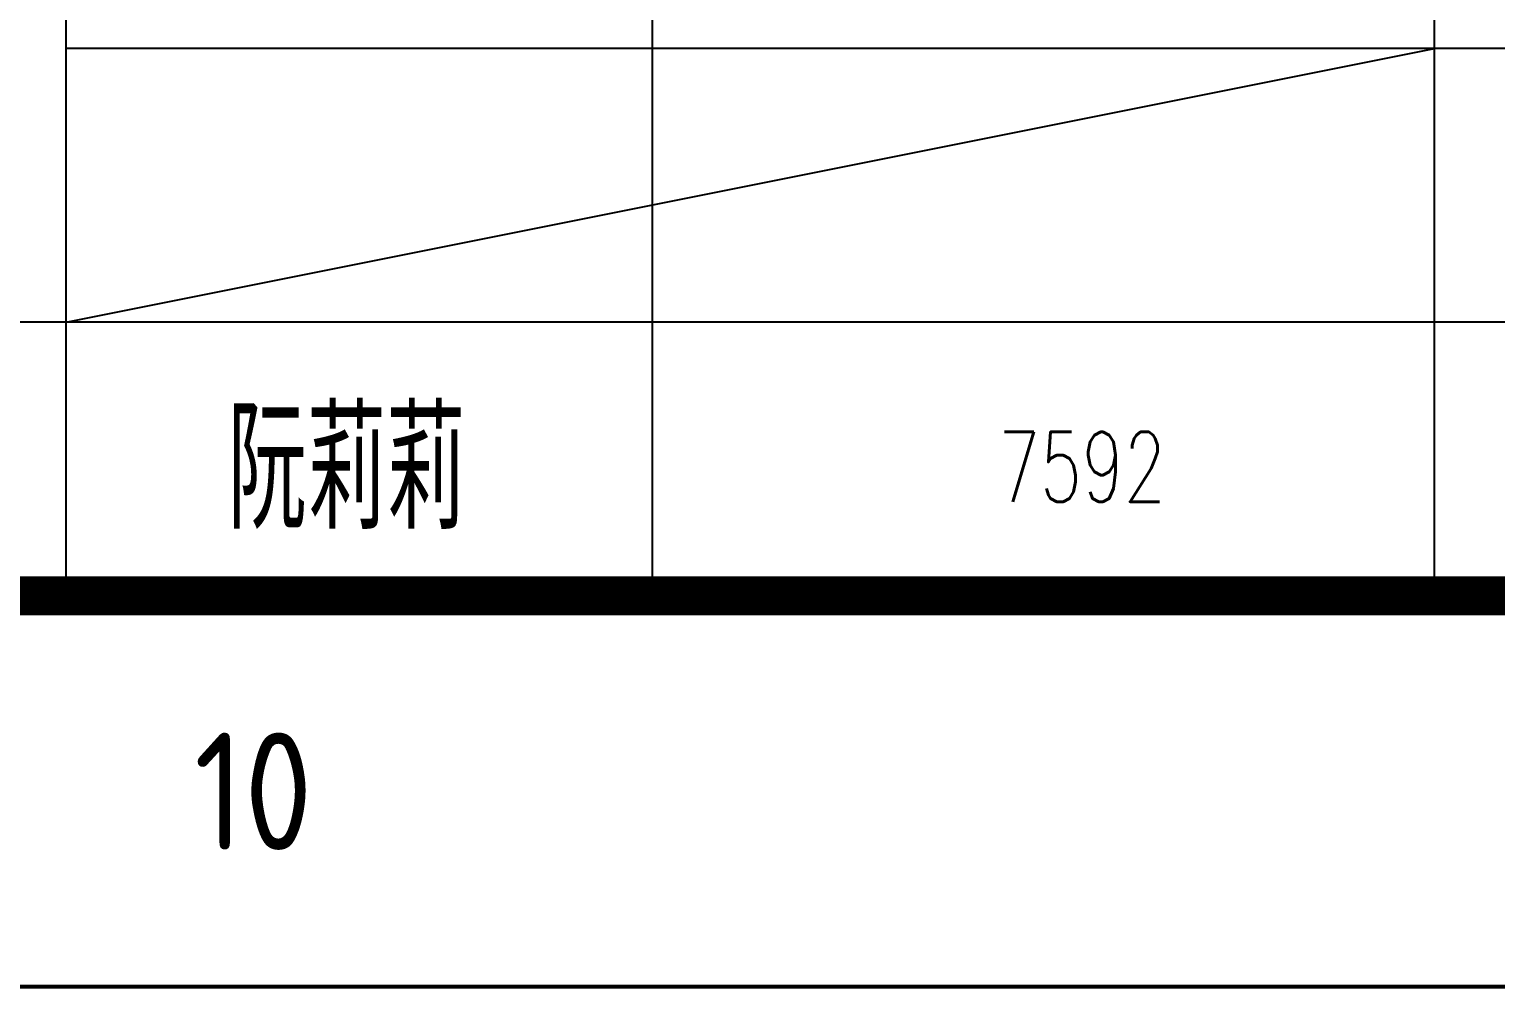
# Model space of a CAD drawing. Extents: x 93518 to 937116, y -359949 to 58022.
# Drawn here: x 918997 to 922748, y -122580 to -120126 of the extents above; entities that cross this region are included whole.
import ezdxf
from ezdxf.enums import TextEntityAlignment as Align

# ---------------------------------------------------------------- set-up
doc = ezdxf.new("R2010")
doc.units = 0
doc.header["$LTSCALE"] = 1000
doc.header["$MEASUREMENT"] = 0
doc.layers.get('0').update_dxf_attribs({"color": 8, "linetype": 'CONTINUOUS'})
doc.layers.add('PUB_TEXT', color=8, linetype='CONTINUOUS')
doc.styles.add('HZ', font='geditxt.shx', dxfattribs={"width": 0.8, "bigfont": 'dxt.shx'})
doc.styles.get("Standard").update_dxf_attribs({"font": 'GBENOR', "bigfont": 'GBCBIG'})

# ---------------------------------------------------------------- blocks, each defined once
blk = doc.blocks.new('GEDI_WK_A1')
at = {"color": 3}
for points, const_width in [([(0, 0), (841, 0), (841, 594), (0, 594)], 0.1), ([(25, 10), (831, 10), (831, 584), (25, 584)], 1)]:
    blk.add_lwpolyline(points, close=True, dxfattribs=dict(at, const_width=const_width))
blk.add_text('10', height=3, dxfattribs=at).set_placement((665.792, 5), align=Align.MIDDLE)
blk = doc.blocks.new('GEDI_TQ_2012')
at = {"color": 2}
for p, q in [((-170, 0), (-170, 28)), ((-155, 0), (-155, 28)), ((-135, 0), (-135, 28)), ((0, 14), (-170, 14)), ((0, 7), (-180, 7))]:
    blk.add_line(p, q, dxfattribs=at)
at = {"color": 7}
blk.add_line((0, 0), (-180, 0), dxfattribs=at)

msp = doc.modelspace()

# ---------------------------------------------------------------- linework, layer by layer
at = {"color": 1}
msp.add_line((919091.4, -120874.9), (922591.4, -120174.9), dxfattribs=at)

# ---------------------------------------------------------------- block references
at = {"xscale": 100, "yscale": 100, "zscale": 100}
for name, p in [('GEDI_WK_A1', (852991.4, -122574.9)), ('GEDI_TQ_2012', (936091.4, -121574.9))]:
    msp.add_blockref(name, p, dxfattribs=at)

# ---------------------------------------------------------------- texts
at = {"layer": 'PUB_TEXT', "style": 'HZ', "width": 0.7}
for s, height, p in [('阮莉莉', 304.25, (919505, -121403.9)), ('7592', 178.56, (921475.3, -121334.5))]:
    msp.add_text(s, height=height, dxfattribs=at).set_placement(p)

doc.saveas('drawing.dxf')
